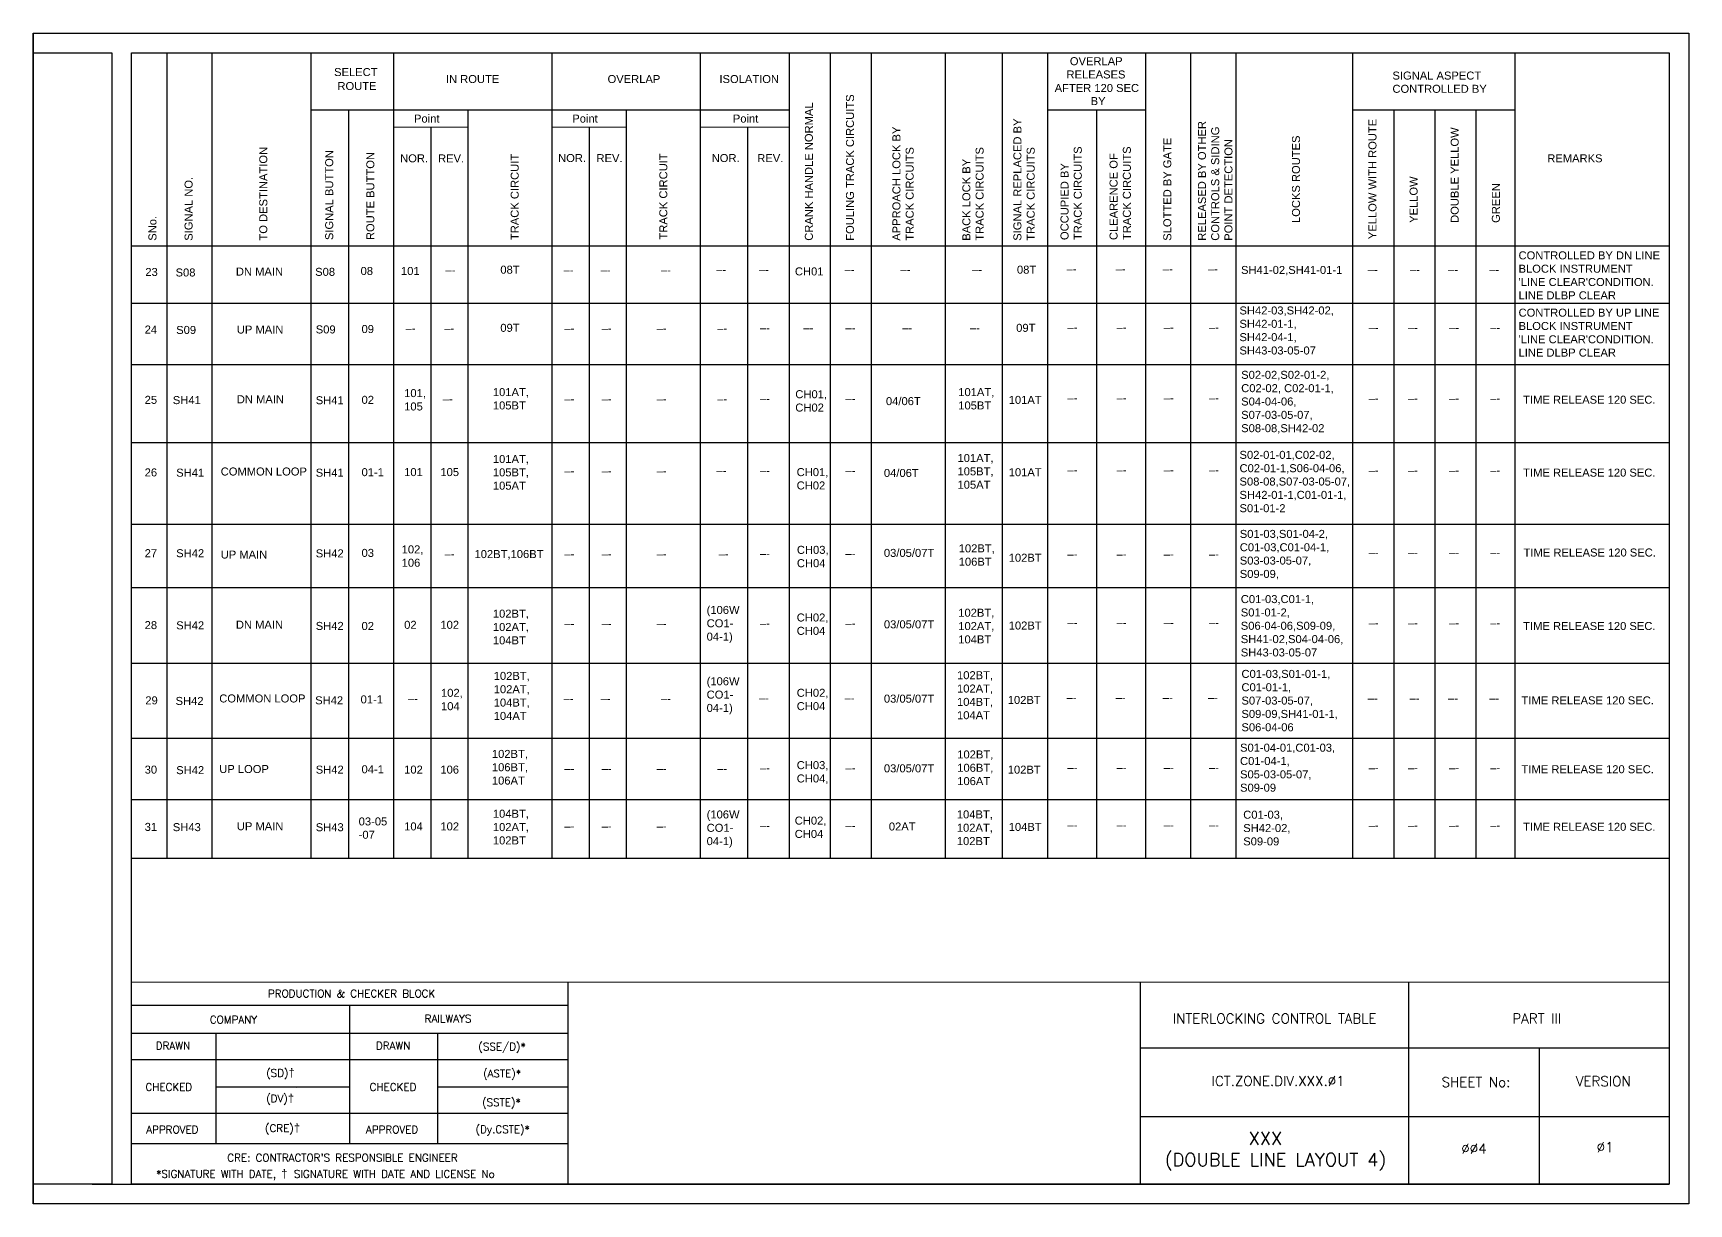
# Model space of a CAD drawing. Header units: inches. Extents: x -19 to 1645, y 43 to 741.
# Drawn here: x 1219.6 to 1639.6, y 42.8 to 339.8 of the extents above; entities that cross this region are included whole.
import ezdxf
from ezdxf.enums import TextEntityAlignment as Align

# ---------------------------------------------------------------- set-up
doc = ezdxf.new("R2010")
doc.units = ezdxf.units.IN
doc.header["$MEASUREMENT"] = 0
for name, color, linetype in [('PDF2_Text', 7, 'Continuous'), ('PDF3_Text', 7, 'Continuous'), ('PDF_Geometry', 7, 'Continuous'), ('PDF_Text', 7, 'Continuous')]:
    doc.layers.add(name, color=color, linetype=linetype)
doc.styles.add('PDF Arial', font='arial.ttf')
doc.styles.add('ROMANS', font='romans.shx', dxfattribs={"height": 2})

# ---------------------------------------------------------------- blocks, each defined once
blk = doc.blocks.new('A$C1B685902')
at = {"color": 7}
blk.add_line((0, 297), (0, 0), dxfattribs=at)
for points in [[(0, 297), (420, 297), (420, 0), (0, 0)], [(25, 292), (415, 292), (415, 5), (25, 5)]]:
    blk.add_lwpolyline(points, close=True, dxfattribs=at)
blk.add_lwpolyline([(0, 292), (20, 292), (20, 5), (0, 5)], dxfattribs=at)

msp = doc.modelspace()

# ---------------------------------------------------------------- linework, layer by layer
for p, q in [((1253.49, 334.84), (1253.49, 130.5)), ((1264.94, 334.84), (1264.94, 130.5)), ((1290.03, 334.84), (1290.03, 130.5)), ((1311.04, 334.84), (1311.04, 130.5)), ((1351.19, 334.84), (1351.19, 130.5)), ((1388.76, 334.84), (1388.76, 130.5)), ((1411.34, 334.84), (1411.34, 130.5)), ((1421.77, 334.84), (1421.77, 130.5)), ((1432.2, 334.84), (1432.2, 130.5)), ((1450.96, 334.84), (1450.96, 130.5)), ((1465.42, 334.84), (1465.42, 130.5)), ((1476.86, 334.84), (1476.86, 130.5)), ((1501.76, 334.84), (1501.76, 130.5)), ((1513.2, 334.84), (1513.2, 130.5)), ((1524.64, 334.84), (1524.64, 130.5)), ((1554.29, 334.84), (1554.29, 130.5)), ((1595.47, 334.84), (1595.47, 130.5)), ((1411.34, 320.3), (1290.24, 320.33)), ((1299.6, 320.4), (1299.6, 130.5)), ((1329.89, 320.33), (1329.89, 130.5)), ((1370.04, 320.4), (1370.04, 130.5)), ((1501.76, 320.28), (1476.86, 320.29)), ((1489.31, 320.4), (1489.31, 130.5)), ((1595.47, 320.26), (1554.29, 320.27)), ((1564.73, 320.26), (1564.73, 130.5)), ((1575.16, 320.26), (1575.16, 130.5)), ((1585.59, 320.26), (1585.59, 130.5)), ((1320.46, 316.05), (1320.46, 130.5)), ((1360.68, 315.98), (1360.68, 130.5)), ((1400.76, 315.98), (1400.76, 130.5)), ((1634.59, 285.76), (1244.59, 285.76)), ((1634.59, 271.22), (1244.59, 271.22)), ((1634.59, 255.72), (1244.59, 255.72)), ((1634.59, 235.92), (1244.59, 235.92)), ((1634.59, 215.17), (1244.59, 215.17)), ((1634.59, 199.14), (1244.59, 199.14)), ((1634.59, 179.93), (1244.59, 179.93)), ((1634.59, 160.91), (1244.59, 160.91)), ((1634.59, 145.32), (1244.59, 145.32)), ((1634.59, 130.5), (1244.59, 130.5)), ((1244.61, 99.11), (1634.59, 99.19)), ((1355.2, 99.19), (1355.2, 47.85)), ((1277.85, 93.14), (1244.6, 93.14)), ((1355.2, 93.13), (1277.85, 93.14)), ((1299.81, 93.14), (1299.81, 58.04)), ((1277.85, 86.1), (1244.6, 86.1)), ((1266.04, 58.04), (1266.04, 86.1)), ((1355.2, 86.09), (1277.85, 86.1)), ((1322.25, 58.04), (1322.25, 86.09)), ((1601.63, 82.47), (1601.63, 47.85)), ((1277.85, 79.43), (1244.6, 79.43)), ((1355.2, 79.42), (1277.85, 79.43)), ((1299.81, 72.45), (1266.04, 72.45)), ((1286.5, 72.3), (1286.5, 72.3)), ((1355.2, 72.45), (1322.25, 72.45)), ((1277.85, 65.78), (1244.6, 65.79)), ((1355.2, 65.78), (1277.85, 65.78)), ((1277.85, 58.04), (1244.6, 58.04)), ((1355.2, 58.04), (1277.84, 58.04))]:
    msp.add_line(p, q)
at = {"lineweight": -2}
for p, q in [((1500.45, 47.85), (1500.45, 99.19)), ((1500.45, 82.47), (1634.41, 82.47)), ((1500.45, 65.02), (1634.59, 65.02))]:
    msp.add_line(p, q, dxfattribs=at)
at = {"linetype": 'Continuous', "lineweight": -2}
for p, q in [((1568.53, 47.85), (1568.53, 99.19)), ((1234.59, 47.85), (1516.59, 47.85)), ((1234.59, 47.85), (1634.59, 47.85))]:
    msp.add_line(p, q, dxfattribs=at)
at = {"layer": 'PDF_Geometry', "lineweight": 15}
for points in [[(1264.94, 220.53), (1264.94, 334.91)], [(1290.03, 220.53), (1290.03, 334.91)], [(1501.76, 320.4), (1501.76, 334.84)], [(1513.2, 320.4), (1513.2, 334.84)], [(1524.64, 320.4), (1524.64, 334.84)], [(1290.24, 320.33), (1311.11, 320.33)], [(1311.11, 320.33), (1411.41, 320.33)], [(1476.93, 320.33), (1501.83, 320.33)], [(1501.76, 316.05), (1501.76, 320.4)], [(1513.2, 316.05), (1513.2, 320.4)], [(1524.64, 316.05), (1524.64, 320.4)], [(1311.11, 315.98), (1329.96, 315.98)], [(1320.46, 285.83), (1320.46, 316.05)], [(1351.26, 315.98), (1370.11, 315.98)], [(1388.76, 315.98), (1411.41, 315.98)], [(1501.76, 285.83), (1501.76, 316.05)], [(1513.2, 285.83), (1513.2, 316.05)], [(1524.64, 285.83), (1524.64, 316.05)], [(1411.34, 220.53), (1411.34, 285.76)], [(1421.77, 220.53), (1421.77, 285.76)]]:
    msp.add_lwpolyline(points, dxfattribs=at)

# ---------------------------------------------------------------- block references
msp.add_blockref('A$C1B685902', (1219.59, 42.85))

# ---------------------------------------------------------------- texts
at = {"style": 'ROMANS'}
for s, height, p in [('PRODUCTION & CHECKER BLOCK', 1.92, (1300.38, 96.2)), ('COMPANY', 1.92, (1270.42, 89.58)), ('RAILWAYS', 1.92, (1324.84, 89.84)), ('(SSE/D)*', 1.92, (1338.54, 82.75)), ('DRAWN', 1.92, (1255.07, 82.96)), ('DRAWN', 1.92, (1310.92, 82.96)), ('(ASTE)*', 1.92, (1338.54, 75.93)), ('CHECKED', 1.92, (1254.01, 72.5)), ('CHECKED', 1.92, (1310.88, 72.5)), ('(SSTE)*', 1.92, (1338.37, 68.6)), ('(Dy.CSTE)*', 1.92, (1338.7, 61.78)), ('APPROVED', 1.92, (1254.91, 61.7)), ('APPROVED', 1.92, (1310.65, 61.7)), ('XXX', 3.3, (1532.16, 59.47)), ("CRE: CONTRACTOR'S RESPONSIBLE ENGINEER", 1.92, (1298.07, 54.55)), ('(DOUBLE LINE LAYOUT 4)', 3.3, (1534.72, 54.08))]:
    msp.add_text(s, height=height, dxfattribs=at).set_placement(p, align=Align.MIDDLE_CENTER)
at = {"lineweight": -2, "style": 'ROMANS'}
for s, p in [('INTERLOCKING CONTROL TABLE', (1534.52, 89.87)), ('PART III', (1601.02, 89.87)), ('ICT.ZONE.DIV.XXX.Ø1', (1535.41, 74.03)), ('SHEET No:', (1585.59, 73.73)), ('VERSION', (1617.89, 73.96)), ('ØØ4 ', (1585.93, 56.87)), ('Ø1', (1618.35, 57.24))]:
    msp.add_text(s, height=2.5, dxfattribs=at).set_placement(p, align=Align.MIDDLE_CENTER)
at = {"char_height": 1.92, "attachment_point": 1, "style": 'ROMANS'}
for s, width, insert in [('(SD){\\fArial|b0|i0|c0|p34;\\H1.08333x;†}', 8.1172, (1278.7, 77.17)), ('(DV){\\fArial|b0|i0|c0|p34;\\H1.08333x;†}', 8.1172, (1278.7, 70.7)), ('(CRE){\\fArial|b0|i0|c0|p34;\\H1.08333x;†}', 8.1172, (1278.41, 63.17)), ('\\pi-5.76,l9.6,t9.6;*SIGNATURE WITH DATE, {\\fArial|b0|i0|c0|p34;\\H1.08333x;†  }SIGNATURE WITH DATE AND LICENSE No', 104.6362, (1246.99, 51.56))]:
    msp.add_mtext_dynamic_manual_height_columns(s, width=width, gutter_width=12.5, heights=[0], dxfattribs=dict(at, insert=insert))
at = {"layer": 'PDF2_Text', "attachment_point": 7, "style": 'PDF Arial'}
for s, insert, char_height in [('23', (1248.06, 278.21), 2.03), ('S08', (1255.73, 278.08), 2.03), ('S08', (1291.14, 278.24), 2.03), ('08', (1302.66, 278.46), 2.03), ('101', (1312.9, 278.46), 2.03), ('–-', (1324.19, 278.72), 2.03), ('08T', (1338.11, 278.79), 2.03), ('–-', (1354.14, 278.72), 2.03), ('–-', (1363.57, 278.72), 2.03), ('–-', (1378.84, 278.72), 2.03), ('–-', (1392.87, 278.83), 2.03), ('–-', (1403.72, 278.83), 2.03), ('CH01', (1412.83, 278.35), 2.03), ('–-', (1425.41, 278.83), 2.03), ('–-', (1439.61, 278.83), 2.03), ('–-', (1457.77, 278.83), 2.03), ('08T', (1469.15, 278.79), 2.03), ('–-', (1481.73, 278.99), 2.03), ('–-', (1494.19, 278.99), 2.03), ('–-', (1506.15, 278.99), 2.03), ('–-', (1517.61, 278.99), 2.03), ('SH41-02,SH41-01-1', (1525.99, 278.37), 2.0298), ('–-', (1558.14, 278.81), 2.03), ('–-', (1568.81, 278.81), 2.03), ('–-', (1578.53, 278.81), 2.03), ('–-', (1588.97, 278.81), 2.03), ('S09', (1255.89, 263.5), 2.03), ('S09', (1291.28, 263.63), 2.03), ('09', (1302.9, 263.73), 2.03), ('–-', (1314.06, 263.95), 2.03), ('–-', (1323.89, 263.95), 2.03), ('09T', (1338.11, 264.04), 2.03), ('–-', (1354.37, 263.95), 2.03), ('–-', (1363.81, 263.95), 2.03), ('–-', (1377.76, 263.95), 2.03), ('–-', (1393.12, 263.95), 2.03), ('–-', (1403.96, 264.07), 2.03), ('–-', (1414.98, 264.07), 2.03), ('–-', (1425.65, 264.07), 2.03), ('–-', (1440.08, 264.07), 2.03), ('–-', (1457.22, 264.07), 2.03), ('09T', (1468.95, 264.04), 2.03), ('–-', (1481.97, 264.21), 2.03), ('–-', (1494.43, 264.21), 2.03), ('–-', (1506.39, 264.21), 2.03), ('–-', (1517.84, 264.21), 2.03), ('–-', (1558.38, 264.13), 2.03), ('–-', (1568.34, 264.13), 2.03), ('–-', (1578.77, 264.13), 2.03), ('–-', (1589.2, 264.13), 2.03), ('02', (1302.9, 245.77), 2.03), ('101,\\P105', (1313.71, 244.09), 2.03), ('101AT,\\P105BT', (1336.21, 244.35), 2.03), ('CH01,\\PCH02', (1412.93, 243.81), 2.03), ('101AT,\\P105BT', (1454.26, 244.35), 2.03), ('101AT', (1467.06, 245.76), 2.03), ('TIME RELEASE 120 SEC.', (1597.56, 245.8), 2.0298), ('SH41', (1255.03, 245.7), 2.03), ('SH41', (1291.28, 245.67), 2.03), ('–-', (1323.5, 246), 2.03), ('–-', (1354.37, 246), 2.03), ('–-', (1363.81, 246), 2.03), ('–-', (1377.76, 246), 2.03), ('–-', (1393.12, 246), 2.03), ('–-', (1403.96, 246.12), 2.03), ('–-', (1425.65, 246.12), 2.03), ('04/06T', (1435.92, 245.44), 2.03), ('–-', (1481.97, 246.26), 2.03), ('–-', (1494.43, 246.26), 2.03), ('–-', (1506.39, 246.26), 2.03), ('–-', (1517.84, 246.26), 2.03), ('–-', (1558.38, 246.17), 2.03), ('–-', (1568.34, 246.17), 2.03), ('–-', (1578.77, 246.17), 2.03), ('–-', (1589.2, 246.17), 2.03), ('101AT,\\P105BT,\\P105AT', (1336.21, 223.99), 2.03), ('101AT,\\P105BT,\\P105AT', (1454.07, 224.24), 2.03), ('SH41', (1255.89, 227.29), 2.03), ('SH41', (1291.28, 227.29), 2.03), ('01-1', (1302.9, 227.42), 2.03), ('101', (1313.71, 227.44), 2.03), ('105', (1322.9, 227.44), 2.03), ('–-', (1354.37, 227.74), 2.03), ('–-', (1363.81, 227.74), 2.03), ('–-', (1377.76, 227.74), 2.03), ('–-', (1392.93, 227.86), 2.03), ('–-', (1403.96, 227.86), 2.03), ('CH01,\\PCH02', (1413.27, 224.05), 2.03), ('–-', (1425.65, 227.86), 2.03), ('04/06T', (1435.4, 227.22), 2.03), ('101AT', (1467.06, 227.41), 2.03), ('–-', (1481.97, 228), 2.03), ('–-', (1494.43, 228), 2.03), ('–-', (1506.39, 228), 2.03), ('–-', (1517.84, 228), 2.03), ('–-', (1558.38, 227.92), 2.03), ('–-', (1568.34, 227.92), 2.03), ('–-', (1578.77, 227.92), 2.03), ('–-', (1589.2, 227.92), 2.03), ('TIME RELEASE 120 SEC.', (1597.56, 227.31), 2.0298), ('102BT,\\P106BT', (1454.38, 204.71), 2.03), ('SH42', (1255.89, 206.86), 2.03), ('SH42', (1291.28, 206.82), 2.03), ('03', (1302.9, 206.94), 2.03), ('102,\\P106', (1313.08, 204.45), 2.03), ('–-', (1323.97, 206.73), 2.03), ('–-', (1354.37, 206.73), 2.03), ('–-', (1363.81, 206.73), 2.03), ('–-', (1377.76, 206.73), 2.03), ('–-', (1393.5, 206.73), 2.03), ('–-', (1403.96, 206.84), 2.03), ('CH03,\\PCH04', (1413.33, 204.33), 2.03), ('–-', (1425.65, 206.84), 2.03), ('03/05/07T', (1435.4, 206.94), 2.03), ('102BT', (1467.06, 205.72), 2.03), ('–-', (1481.97, 206.67), 2.03), ('–-', (1494.43, 206.67), 2.03), ('–-', (1506.39, 206.67), 2.03), ('–-', (1517.84, 206.67), 2.03), ('–-', (1558.38, 207.1), 2.03), ('–-', (1568.34, 207.1), 2.03), ('–-', (1578.77, 207.1), 2.03), ('–-', (1589.2, 207.1), 2.03), ('TIME RELEASE 120 SEC.', (1597.66, 207.04), 2.0298), ('102BT,\\P102AT,\\P104BT', (1336.21, 184.76), 2.03), ('(106W\\PCO1-\\P04-1)', (1390.44, 185.12), 2.03), ('102BT,\\P102AT,\\P104BT', (1454.26, 185), 2.03), ('SH42', (1255.89, 188.56), 2.03), ('SH42', (1291.28, 188.42), 2.03), ('02', (1302.9, 188.4), 2.03), ('02', (1313.71, 188.7), 2.03), ('102', (1322.9, 188.7), 2.03), ('–-', (1354.37, 189.01), 2.03), ('–-', (1363.81, 189.01), 2.03), ('–-', (1377.76, 189.01), 2.03), ('–-', (1403.96, 189.12), 2.03), ('CH02,\\PCH04', (1413.29, 187.17), 2.03), ('–-', (1425.65, 189.12), 2.03), ('03/05/07T', (1435.4, 188.82), 2.03), ('102BT', (1467.06, 188.52), 2.03), ('–-', (1481.97, 189.27), 2.03), ('–-', (1494.43, 189.27), 2.03), ('–-', (1506.39, 189.27), 2.03), ('–-', (1517.84, 189.27), 2.03), ('–-', (1558.38, 189.18), 2.03), ('–-', (1568.34, 189.18), 2.03), ('–-', (1578.77, 189.18), 2.03), ('–-', (1589.2, 189.18), 2.03), ('TIME RELEASE 120 SEC.', (1597.56, 188.4), 2.0298), ('102BT,\\P102AT,\\P104BT,\\P104AT', (1336.43, 165.59), 2.03), ('(106W\\PCO1-\\P04-1)', (1390.44, 167.03), 2.03), ('C01-03,S01-01-1,\\PC01-01-1,\\PS07-03-05-07,\\PS09-09,SH41-01-1,\\PS06-04-06', (1526.1, 162.71), 2.0298), ('102,\\P104', (1323.06, 168.06), 2.03), ('CH02,\\PCH04', (1413.29, 168.07), 2.03), ('29', (1248.06, 169.53), 2.03), ('SH42', (1255.73, 169.39), 2.03), ('SH42', (1291.14, 169.55), 2.03), ('01-1', (1302.66, 169.78), 2.03), ('–-', (1314.67, 170.03), 2.03), ('–-', (1354.14, 170.03), 2.03), ('–-', (1363.57, 170.03), 2.03), ('–-', (1378.84, 170.03), 2.03), ('–-', (1403.72, 170.15), 2.03), ('–-', (1425.41, 170.15), 2.03), ('03/05/07T', (1435.4, 169.97), 2.03), ('102BT', (1466.82, 169.64), 2.03), ('–-', (1481.73, 170.31), 2.03), ('–-', (1494.19, 170.31), 2.03), ('–-', (1506.15, 170.31), 2.03), ('–-', (1517.61, 170.31), 2.03), ('–-', (1558.14, 170.12), 2.03), ('–-', (1568.75, 170.12), 2.03), ('–-', (1578.53, 170.12), 2.03), ('–-', (1588.97, 170.12), 2.03), ('TIME RELEASE 120 SEC.', (1597.15, 169.53), 2.0298), ('102BT,\\P106BT,\\P106AT', (1335.96, 149.18), 2.03), ('SH42', (1255.89, 151.83), 2.03), ('SH42', (1291.28, 151.96), 2.03), ('04-1', (1302.9, 152.05), 2.03), ('102', (1313.71, 151.97), 2.03), ('106', (1322.9, 151.97), 2.03), ('–-', (1354.37, 152.28), 2.03), ('–-', (1363.81, 152.28), 2.03), ('–-', (1377.76, 152.28), 2.03), ('–-', (1393.12, 152.28), 2.03), ('–-', (1403.96, 152.4), 2.03), ('CH03,\\PCH04,', (1413.29, 149.37), 2.03), ('–-', (1425.65, 152.4), 2.03), ('03/05/07T', (1435.4, 152.29), 2.03), ('102BT', (1466.82, 151.96), 2.03), ('–-', (1481.97, 152.54), 2.03), ('–-', (1494.43, 152.54), 2.03), ('–-', (1506.39, 152.54), 2.03), ('–-', (1517.84, 152.54), 2.03), ('–-', (1558.38, 152.46), 2.03), ('–-', (1568.34, 152.46), 2.03), ('–-', (1578.77, 152.46), 2.03), ('–-', (1589.2, 152.46), 2.03), ('TIME RELEASE 120 SEC.', (1597.15, 152.06), 2.0298), ('104BT,\\P102AT,\\P102BT', (1336.21, 134.01), 2.03), ('SH43', (1255.03, 137.37), 2.03), ('SH43', (1291.28, 137.35), 2.03), ('03-05\\P-07', (1302.17, 135.44), 2.03), ('104', (1313.71, 137.56), 2.03), ('102', (1322.9, 137.56), 2.03), ('(106W\\PCO1-\\P04-1)', (1390.44, 133.24), 2.03), ('–-', (1403.96, 137.79), 2.03), ('CH02,\\PCH04', (1412.78, 135.65), 2.03), ('–-', (1425.65, 137.79), 2.03), ('02AT', (1436.65, 137.54), 2.03), ('104BT,\\P102AT,\\P102BT', (1453.9, 133.84), 2.03), ('104BT', (1467.06, 137.43), 2.03), ('–-', (1481.97, 137.93), 2.03), ('–-', (1494.43, 137.93), 2.03), ('–-', (1506.39, 137.93), 2.03), ('–-', (1517.84, 137.93), 2.03), ('–-', (1558.38, 137.85), 2.03), ('–-', (1568.34, 137.85), 2.03), ('–-', (1578.77, 137.85), 2.03), ('–-', (1589.2, 137.85), 2.03), ('TIME RELEASE 120 SEC.', (1597.56, 137.47), 2.0298), ('–-', (1354.37, 137.67), 2.03), ('–-', (1363.81, 137.67), 2.03), ('–-', (1377.76, 137.67), 2.03)]:
    msp.add_mtext(s, dxfattribs=dict(at, insert=insert, char_height=char_height))
at = {"layer": 'PDF2_Text', "width": 8.5815, "attachment_point": 7, "style": 'PDF Arial'}
for s, insert, char_height in [('102BT,106BT', (1331.56, 206.3), 2.0298), ('102BT,\\P102AT,\\P104BT,\\P104AT', (1453.95, 165.77), 2.03), ('102BT,\\P106BT,\\P106AT', (1454, 149.05), 2.03)]:
    msp.add_mtext(s, dxfattribs=dict(at, insert=insert, char_height=char_height))
at = {"layer": 'PDF3_Text', "char_height": 2.0298, "attachment_point": 7, "style": 'PDF Arial'}
for s, insert, width in [('SH42-03,SH42-02,\\PSH42-01-1,\\PSH42-04-1,\\PSH43-03-05-07', (1525.59, 258.29), 27.5657), ('S01-03,S01-04-2,\\PC01-03,C01-04-1,\\PS03-03-05-07,\\PS09-09,', (1525.67, 201.26), 28.1514), ('S01-04-01,C01-03,\\PC01-04-1,\\PS05-03-05-07,\\PS09-09', (1525.74, 147.38), 27.5657)]:
    msp.add_mtext(s, dxfattribs=dict(at, insert=insert, width=width))
at = {"layer": 'PDF3_Text', "attachment_point": 7, "style": 'PDF Arial'}
for s, insert, char_height in [('S02-02,S02-01-2,\\PC02-02, C02-01-1, \\PS04-04-06,\\PS07-03-05-07,\\PS08-08,SH42-02', (1526.03, 238.23), 2.0298), ('S02-01-01,C02-02,\\PC02-01-1,S06-04-06,\\PS08-08,S07-03-05-07,\\PSH42-01-1,C01-01-1,\\PS01-01-2', (1525.61, 218.28), 2.0298), ('C01-03,C01-1,\\PS01-01-2,\\PS06-04-06,S09-09,\\PSH41-02,S04-04-06,\\PSH43-03-05-07', (1525.93, 181.69), 2.0298), ('C01-03,\\PSH42-02,\\PS09-09', (1526.55, 133.76), 2.03)]:
    msp.add_mtext(s, dxfattribs=dict(at, insert=insert, char_height=char_height))
at = {"layer": 'PDF_Text', "attachment_point": 7, "style": 'PDF Arial'}
for s, insert, char_height in [('OVERLAP', (1482.57, 331.68), 2.027), ('SELECT', (1295.94, 328.92), 2.027), ('IN ROUTE', (1324.31, 327.15), 2.027), ('OVERLAP', (1365.31, 327.15), 2.027), ('ISOLATION', (1393.69, 327.15), 2.027), ('RELEASES', (1481.72, 328.31), 2.027), ('SIGNAL ASPECT', (1564.4, 328.03), 2.0273), ('ROUTE', (1296.79, 325.38), 2.027), ('AFTER 120 SEC', (1478.72, 324.88), 2.0273), ('BY', (1487.85, 321.59), 2.027), ('CONTROLLED BY', (1564.4, 324.67), 2.0273), ('Point', (1316.21, 317.12), 2.027), ('Point', (1356.36, 317.12), 2.027), ('Point', (1397.09, 317.12), 2.027), ('NOR.', (1312.69, 307.04), 2.027), ('REV.', (1322.31, 307.04), 2.027), ('NOR.', (1352.76, 307.11), 2.027), ('REV.', (1362.5, 307.11), 2.027), ('NOR.', (1391.72, 307.11), 2.027), ('REV.', (1403.28, 307.11), 2.027), ('REMARKS', (1603.68, 307.04), 2.027), ("CONTROLLED BY DN LINE\\PBLOCK INSTRUMENT \\P'LINE CLEAR'CONDITION. \\PLINE DLBP CLEAR", (1596.39, 272.28), 2.0273), ('DN MAIN', (1271.03, 278.34), 2.027), ("CONTROLLED BY UP LINE\\PBLOCK INSTRUMENT \\P'LINE CLEAR'CONDITION. \\PLINE DLBP CLEAR", (1596.39, 257.75), 2.0273), ('24', (1247.89, 263.63), 2.027), ('UP MAIN', (1271.27, 263.61), 2.027), ('25', (1247.89, 245.77), 2.027), ('DN MAIN', (1271.27, 245.94), 2.027), ('26', (1247.89, 227.36), 2.027), ('COMMON LOOP', (1267.18, 227.59), 2.0273), ('27', (1247.89, 206.9), 2.027), ('UP MAIN', (1267.18, 206.53), 2.027), ('28', (1247.89, 188.63), 2.027), ('DN MAIN', (1271.03, 188.76), 2.027), ('COMMON LOOP', (1266.81, 170.02), 2.0273), ('30', (1247.89, 151.96), 2.027), ('UP LOOP', (1266.81, 152.12), 2.027), ('31', (1247.89, 137.44), 2.027), ('UP MAIN', (1271.27, 137.61), 2.027)]:
    msp.add_mtext(s, dxfattribs=dict(at, insert=insert, char_height=char_height))
at = {"layer": 'PDF_Text', "attachment_point": 7, "rotation": 90, "style": 'PDF Arial'}
for s, insert, char_height in [('FOULING TRACK CIRCUITS', (1427.84, 287.17), 2.0273), ('CRANK HANDLE NORMAL', (1417.41, 287.17), 2.0273), ('APPROACH LOCK BY', (1439.62, 287.17), 2.0273), ('SIGNAL REPLACED BY', (1470.31, 287.17), 2.0273), ('RELEASED BY OTHER', (1517.12, 287.17), 2.0273), ('CONTROLS & SIDING', (1520.48, 287.17), 2.0273), ('YELLOW WITH ROUTE', (1560.37, 287.58), 2.0273), ('DOUBLE YELLOW', (1581.23, 291.7), 2.0273), ('TRACK CIRCUITS', (1485.62, 287.34), 2.0273), ('TRACK CIRCUITS', (1498.07, 287.34), 2.0273), ('SLOTTED BY GATE', (1508.33, 287.17), 2.0273), ('POINT DETECTION', (1523.84, 287.17), 2.0273), ('LOCKS ROUTES', (1540.97, 291.67), 2.0273), ('TO DESTINATION', (1279.02, 287.22), 2.0273), ('SIGNAL BUTTON', (1295.74, 287.34), 2.0273), ('ROUTE BUTTON', (1306.17, 287.34), 2.0273), ('TRACK CIRCUIT', (1342.79, 287.34), 2.0273), ('TRACK CIRCUIT', (1380.49, 287.48), 2.0273), ('TRACK CIRCUITS', (1442.98, 287.17), 2.0273), ('BACK LOCK BY', (1457.36, 287.17), 2.0273), ('TRACK CIRCUITS', (1460.72, 287.17), 2.0273), ('TRACK CIRCUITS', (1473.68, 287.17), 2.0273), ('OCCUPIED BY', (1482.26, 287.34), 2.0273), ('CLEARENCE OF', (1494.7, 287.34), 2.0273), ('SIGNAL NO.', (1260.07, 287.17), 2.027), ('YELLOW', (1570.8, 291.7), 2.027), ('GREEN', (1591.67, 291.7), 2.027), ('SNo.', (1250.9, 287.17), 2.027)]:
    msp.add_mtext(s, dxfattribs=dict(at, insert=insert, char_height=char_height))

doc.saveas('drawing.dxf')
